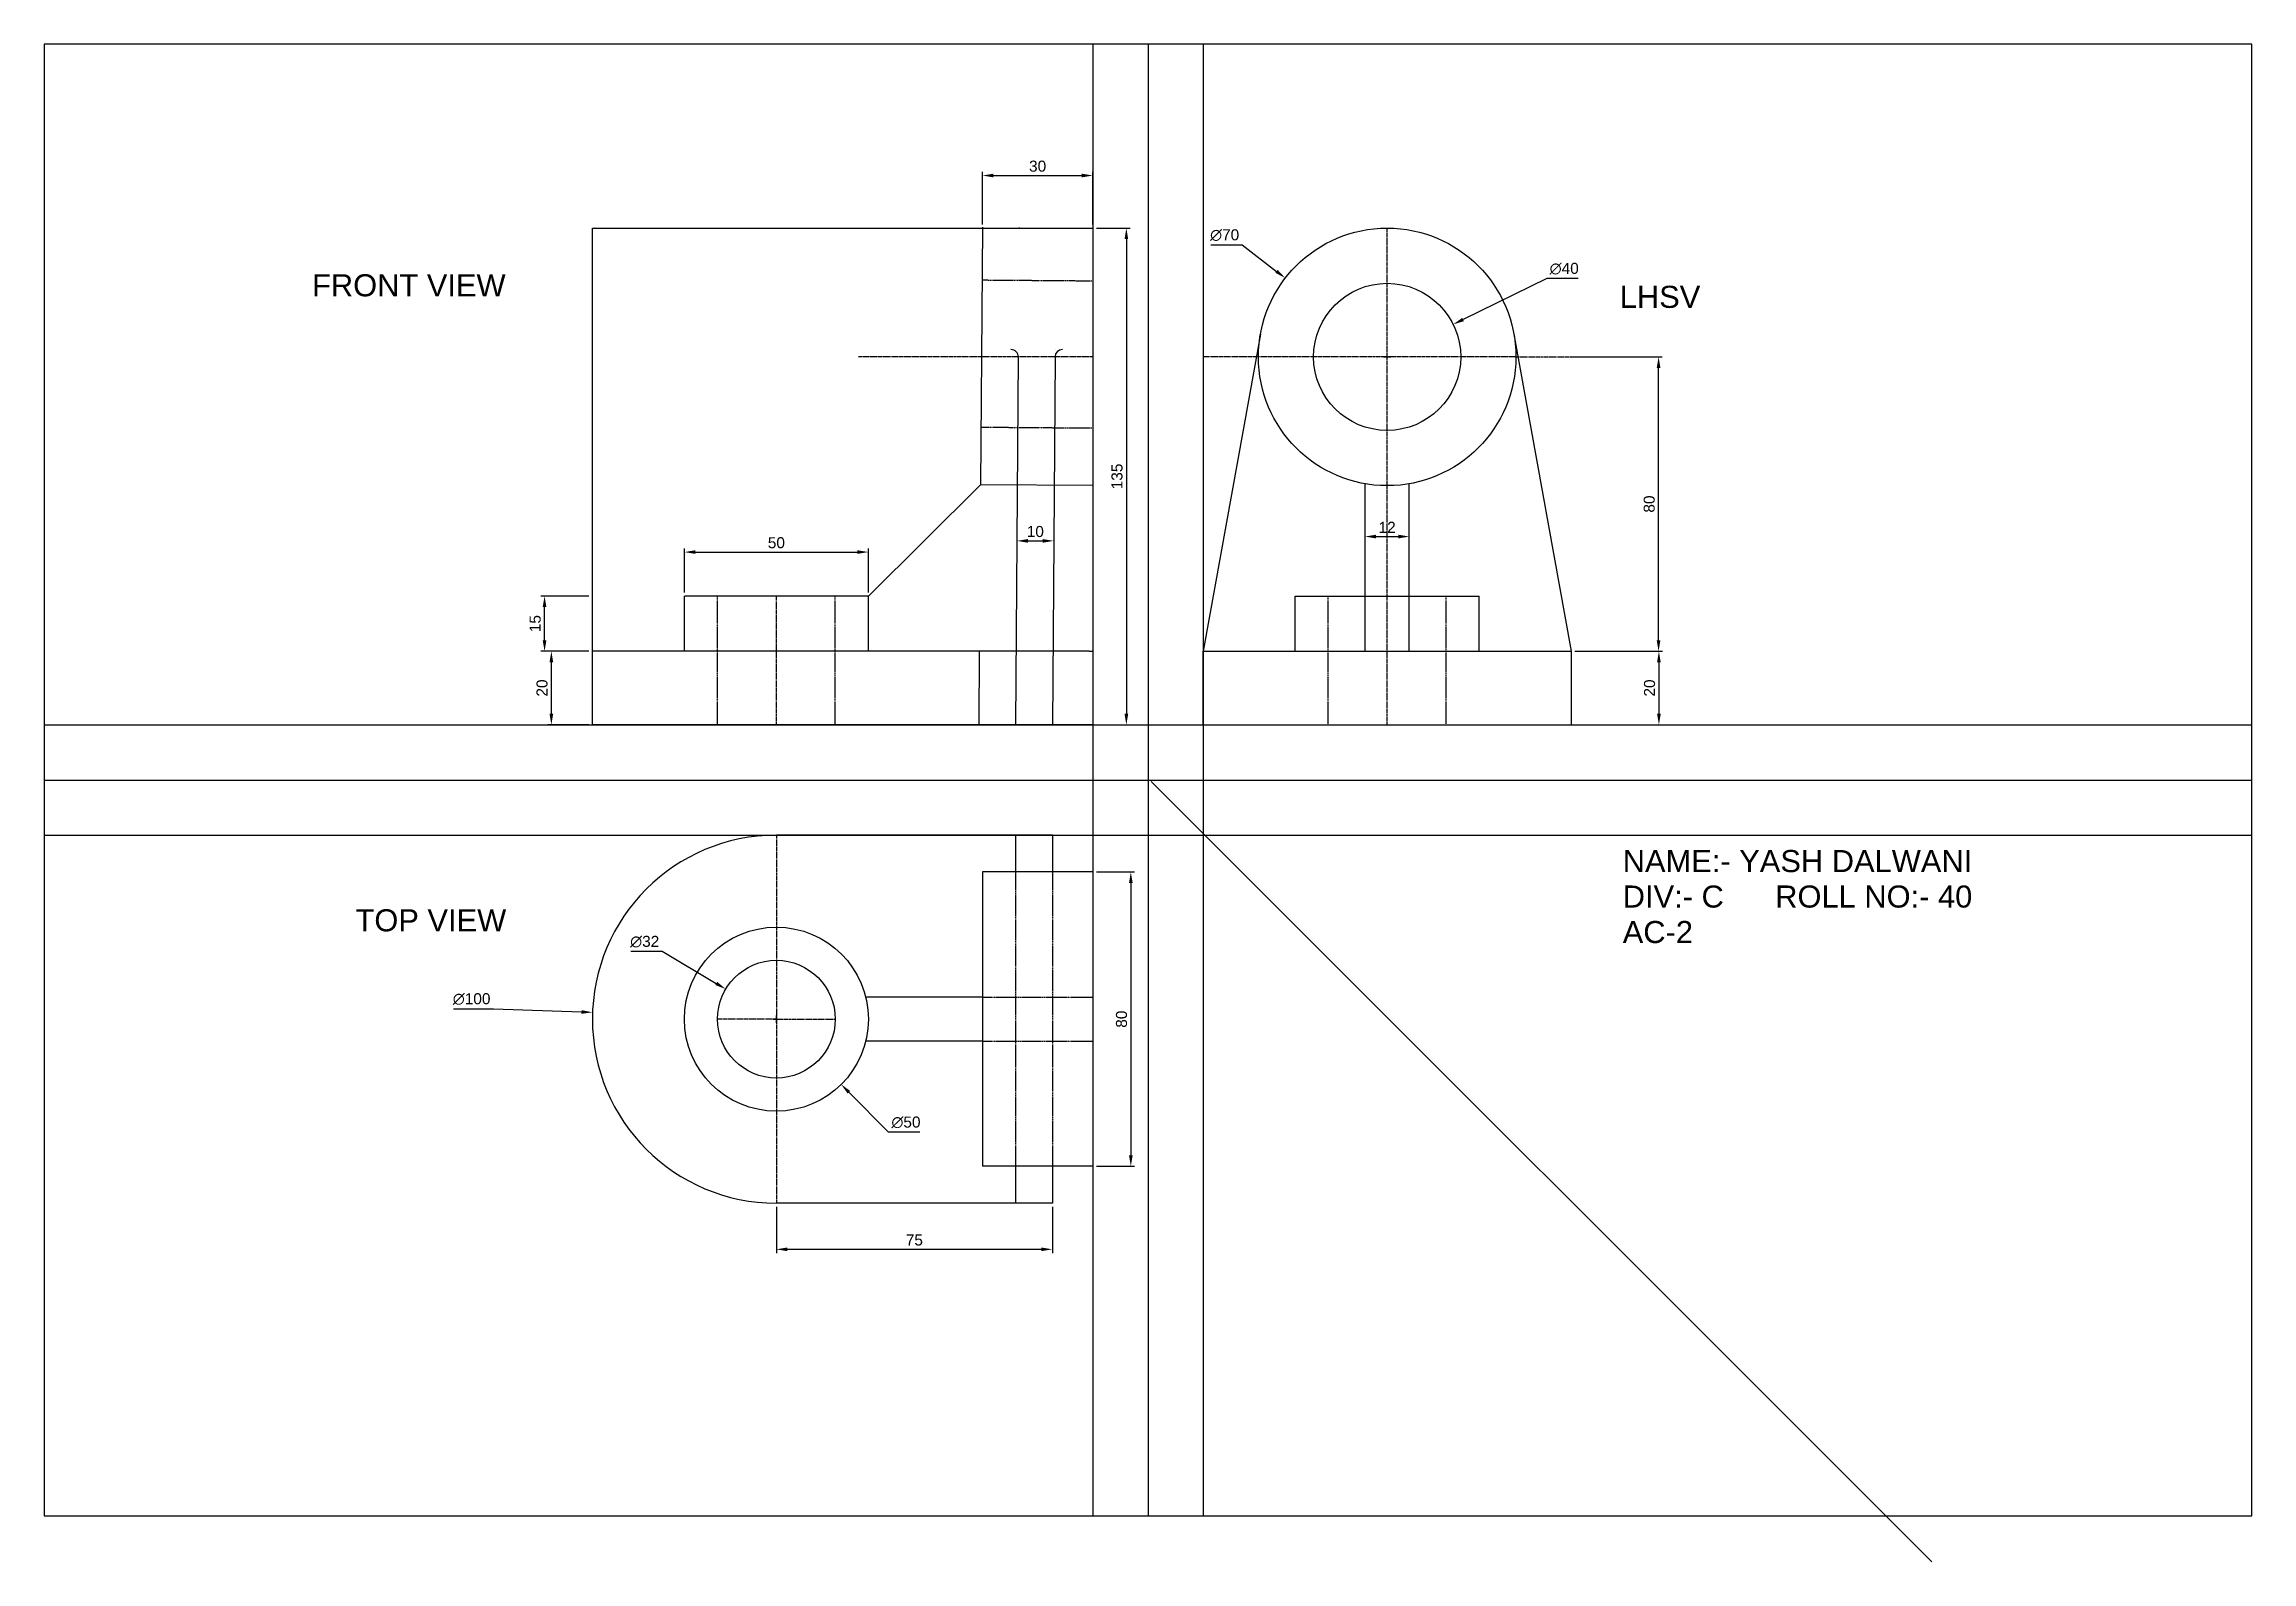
# Model space of a CAD drawing. Header units: millimetres. Extents: x 0 to 600, y -12 to 400.
import ezdxf

# ---------------------------------------------------------------- set-up
doc = ezdxf.new("R2010")
doc.units = ezdxf.units.MM
doc.header["$MEASUREMENT"] = 0
doc.linetypes.add('CENTER2', pattern=[1.125, 0.75, -0.125, 0.125, -0.125])
doc.linetypes.add('HIDDEN2', pattern=[0.1875, 0.125, -0.0625])
for name, color, linetype in [('Centre Line', 150, 'CENTER2'), ('Construction', 253, 'Continuous'), ('Dimension', 3, 'Continuous'), ('Hidden', 240, 'HIDDEN2')]:
    doc.layers.add(name, color=color, linetype=linetype)
doc.styles.get("Standard").update_dxf_attribs({"font": 'arial.ttf'})
doc.dimstyles.get("Standard").update_dxf_attribs({"dimtxt": 3, "dimasz": 3, "dimexe": 1, "dimexo": 1, "dimgap": 1, "dimtad": 1, "dimtoh": 1, "dimdec": 0, "dimdsep": 46, "dimtxsty": 'Standard', "dimcen": 1, "dimadec": 0, "dimazin": 0, "dimtfac": 1, "dimtdec": 0, "dimtofl": 0, "dimtmove": 0, "dimatfit": 3, "dimfxl": 1, "dimtolj": 1, "dimtzin": 0, "dimarcsym": 0})

# ---------------------------------------------------------------- blocks, each defined once
blk = doc.blocks.new('*D20')
at = {"layer": 'Defpoints', "color": 0, "transparency": 16777216}
for p in [(224, 261.95), (174, 250), (224, 250)]:
    blk.add_point(p, dxfattribs=at)
at = {"layer": 'Dimension', "color": 0, "lineweight": -2, "transparency": 16777216}
for p, q in [((174, 251), (174, 262.95)), ((177, 261.95), (221, 261.95)), ((224, 251), (224, 262.95))]:
    blk.add_line(p, q, dxfattribs=at)
at = {"layer": 'Dimension', "color": 0, "transparency": 16777216}
for points in [[(177, 262.45), (177, 261.45), (174, 261.95)], [(221, 262.45), (221, 261.45), (224, 261.95)]]:
    blk.add_solid(points, dxfattribs=at)
at = {"layer": 'Dimension', "color": 0, "transparency": 16777216, "insert": (199, 264.48), "char_height": 3, "attachment_point": 5}
blk.add_mtext('\\A1;50', dxfattribs=at)
blk = doc.blocks.new('*D21')
at = {"layer": 'Defpoints', "color": 0, "transparency": 16777216}
for p in [(137.85, 235), (149, 235), (149, 215)]:
    blk.add_point(p, dxfattribs=at)
at = {"layer": 'Dimension', "color": 0, "lineweight": -2, "transparency": 16777216}
for p, q in [((148, 235), (136.85, 235)), ((137.85, 218), (137.85, 232)), ((148, 215), (136.85, 215))]:
    blk.add_line(p, q, dxfattribs=at)
at = {"layer": 'Dimension', "color": 0, "transparency": 16777216}
for points in [[(137.35, 232), (138.35, 232), (137.85, 235)], [(137.35, 218), (138.35, 218), (137.85, 215)]]:
    blk.add_solid(points, dxfattribs=at)
at = {"layer": 'Dimension', "color": 0, "transparency": 16777216, "insert": (135.32, 225), "char_height": 3, "attachment_point": 5, "rotation": 90}
blk.add_mtext('\\A1;20', dxfattribs=at)
blk = doc.blocks.new('*D22')
at = {"layer": 'Defpoints', "color": 0, "transparency": 16777216}
for p in [(136, 250), (149, 250), (149, 235)]:
    blk.add_point(p, dxfattribs=at)
at = {"layer": 'Dimension', "color": 0, "lineweight": -2, "transparency": 16777216}
for p, q in [((148, 250), (135, 250)), ((136, 238), (136, 247)), ((148, 235), (135, 235))]:
    blk.add_line(p, q, dxfattribs=at)
at = {"layer": 'Dimension', "color": 0, "transparency": 16777216}
for points in [[(135.5, 247), (136.5, 247), (136, 250)], [(135.5, 238), (136.5, 238), (136, 235)]]:
    blk.add_solid(points, dxfattribs=at)
at = {"layer": 'Dimension', "color": 0, "transparency": 16777216, "insert": (133.46, 242.5), "char_height": 3, "attachment_point": 5, "rotation": 90}
blk.add_mtext('\\A1;15', dxfattribs=at)
blk = doc.blocks.new('*D23')
at = {"layer": 'Defpoints', "color": 0, "transparency": 16777216}
for p in [(264.37, 265.07), (274.37, 264.99), (274.37, 264.99)]:
    blk.add_point(p, dxfattribs=at)
at = {"layer": 'Dimension', "color": 0, "lineweight": -2, "transparency": 16777216}
for p, q in [((264.37, 264.07), (264.37, 263.99)), ((267.37, 264.99), (271.37, 264.99))]:
    blk.add_line(p, q, dxfattribs=at)
at = {"layer": 'Dimension', "color": 0, "transparency": 16777216}
for points in [[(267.37, 265.49), (267.37, 264.49), (264.37, 264.99)], [(271.37, 265.49), (271.37, 264.49), (274.37, 264.99)]]:
    blk.add_solid(points, dxfattribs=at)
at = {"layer": 'Dimension', "color": 0, "transparency": 16777216, "insert": (269.37, 267.52), "char_height": 3, "attachment_point": 5}
blk.add_mtext('\\A1;10', dxfattribs=at)
blk = doc.blocks.new('*D24')
at = {"layer": 'Defpoints', "color": 0, "transparency": 16777216}
for p in [(285, 364.29), (255, 350), (285, 350)]:
    blk.add_point(p, dxfattribs=at)
at = {"layer": 'Dimension', "color": 0, "lineweight": -2, "transparency": 16777216}
for p, q in [((255, 351), (255, 365.29)), ((258, 364.29), (282, 364.29)), ((285, 351), (285, 365.29))]:
    blk.add_line(p, q, dxfattribs=at)
at = {"layer": 'Dimension', "color": 0, "transparency": 16777216}
for points in [[(258, 364.79), (258, 363.79), (255, 364.29)], [(282, 364.79), (282, 363.79), (285, 364.29)]]:
    blk.add_solid(points, dxfattribs=at)
at = {"layer": 'Dimension', "color": 0, "transparency": 16777216, "insert": (270, 366.82), "char_height": 3, "attachment_point": 5}
blk.add_mtext('\\A1;30', dxfattribs=at)
blk = doc.blocks.new('*D25')
at = {"layer": 'Defpoints', "color": 0, "transparency": 16777216}
for p in [(382.94, 323.83), (347.06, 306.17)]:
    blk.add_point(p, dxfattribs=at)
at = {"layer": 'Dimension', "color": 0, "lineweight": -2, "transparency": 16777216}
for p, q in [((408.35, 336.34), (385.63, 325.16)), ((416.9, 336.34), (408.35, 336.34)), ((364, 315), (366, 315)), ((365, 314), (365, 316))]:
    blk.add_line(p, q, dxfattribs=at)
at = {"layer": 'Dimension', "color": 0, "transparency": 16777216}
blk.add_solid([(385.41, 325.61), (385.86, 324.71), (382.94, 323.83)], dxfattribs=at)
at = {"layer": 'Dimension', "color": 0, "transparency": 16777216, "insert": (413.12, 338.96), "char_height": 3, "attachment_point": 5}
blk.add_mtext('\\A1;∅40', dxfattribs=at)
blk = doc.blocks.new('*D26')
at = {"layer": 'Defpoints', "color": 0, "transparency": 16777216}
for p in [(337.31, 336.41), (392.69, 293.59)]:
    blk.add_point(p, dxfattribs=at)
at = {"layer": 'Dimension', "color": 0, "lineweight": -2, "transparency": 16777216}
for p, q in [((317.05, 345.46), (325.61, 345.46)), ((325.61, 345.46), (334.94, 338.24)), ((364, 315), (366, 315)), ((365, 314), (365, 316))]:
    blk.add_line(p, q, dxfattribs=at)
at = {"layer": 'Dimension', "color": 0, "transparency": 16777216}
blk.add_solid([(335.24, 338.64), (334.63, 337.85), (337.31, 336.41)], dxfattribs=at)
at = {"layer": 'Dimension', "color": 0, "transparency": 16777216, "insert": (320.83, 348.08), "char_height": 3, "attachment_point": 5}
blk.add_mtext('\\A1;∅70', dxfattribs=at)
blk = doc.blocks.new('*D27')
at = {"layer": 'Defpoints', "color": 0, "transparency": 16777216}
for p in [(415, 315), (438.76, 315), (415, 235)]:
    blk.add_point(p, dxfattribs=at)
at = {"layer": 'Dimension', "color": 0, "lineweight": -2, "transparency": 16777216}
for p, q in [((416, 315), (439.76, 315)), ((438.76, 238), (438.76, 312)), ((416, 235), (439.76, 235))]:
    blk.add_line(p, q, dxfattribs=at)
at = {"layer": 'Dimension', "color": 0, "transparency": 16777216}
for points in [[(438.26, 312), (439.26, 312), (438.76, 315)], [(438.26, 238), (439.26, 238), (438.76, 235)]]:
    blk.add_solid(points, dxfattribs=at)
at = {"layer": 'Dimension', "color": 0, "transparency": 16777216, "insert": (436.23, 275), "char_height": 3, "attachment_point": 5, "rotation": 90}
blk.add_mtext('\\A1;80', dxfattribs=at)
blk = doc.blocks.new('*D29')
at = {"layer": 'Defpoints', "color": 0, "transparency": 16777216}
for p in [(285, 175), (285, 95), (295.34, 95)]:
    blk.add_point(p, dxfattribs=at)
at = {"layer": 'Dimension', "color": 0, "lineweight": -2, "transparency": 16777216}
for p, q in [((286, 175), (296.34, 175)), ((295.34, 172), (295.34, 98)), ((286, 95), (296.34, 95))]:
    blk.add_line(p, q, dxfattribs=at)
at = {"layer": 'Dimension', "color": 0, "transparency": 16777216}
for points in [[(294.84, 172), (295.84, 172), (295.34, 175)], [(294.84, 98), (295.84, 98), (295.34, 95)]]:
    blk.add_solid(points, dxfattribs=at)
at = {"layer": 'Dimension', "color": 0, "transparency": 16777216, "insert": (292.81, 135), "char_height": 3, "attachment_point": 5, "rotation": 90}
blk.add_mtext('\\A1;80', dxfattribs=at)
blk = doc.blocks.new('*D30')
at = {"layer": 'Defpoints', "color": 0, "transparency": 16777216}
for p in [(199, 85), (274, 85), (199, 72.44)]:
    blk.add_point(p, dxfattribs=at)
at = {"layer": 'Dimension', "color": 0, "lineweight": -2, "transparency": 16777216}
for p, q in [((199, 84), (199, 71.44)), ((274, 84), (274, 71.44)), ((271, 72.44), (202, 72.44))]:
    blk.add_line(p, q, dxfattribs=at)
at = {"layer": 'Dimension', "color": 0, "transparency": 16777216}
for points in [[(202, 72.94), (202, 71.94), (199, 72.44)], [(271, 72.94), (271, 71.94), (274, 72.44)]]:
    blk.add_solid(points, dxfattribs=at)
at = {"layer": 'Dimension', "color": 0, "transparency": 16777216, "insert": (236.5, 74.96), "char_height": 3, "attachment_point": 5}
blk.add_mtext('\\A1;75', dxfattribs=at)
blk = doc.blocks.new('*D31')
at = {"layer": 'Defpoints', "color": 0, "transparency": 16777216}
for p in [(149.03, 136.85), (248.97, 133.15)]:
    blk.add_point(p, dxfattribs=at)
at = {"layer": 'Dimension', "color": 0, "lineweight": -2, "transparency": 16777216}
for p, q in [((111.23, 137.84), (122.12, 137.84)), ((122.12, 137.84), (146.04, 136.96)), ((198, 135), (200, 135)), ((199, 134), (199, 136))]:
    blk.add_line(p, q, dxfattribs=at)
at = {"layer": 'Dimension', "color": 0, "transparency": 16777216}
blk.add_solid([(146.05, 137.46), (146.02, 136.46), (149.03, 136.85)], dxfattribs=at)
at = {"layer": 'Dimension', "color": 0, "transparency": 16777216, "insert": (116.18, 140.46), "char_height": 3, "attachment_point": 5}
blk.add_mtext('\\A1;∅100', dxfattribs=at)
blk = doc.blocks.new('*D32')
at = {"layer": 'Defpoints', "color": 0, "transparency": 16777216}
for p in [(185.25, 143.17), (212.75, 126.83)]:
    blk.add_point(p, dxfattribs=at)
at = {"layer": 'Dimension', "color": 0, "lineweight": -2, "transparency": 16777216}
for p, q in [((159.45, 153.44), (167.98, 153.44)), ((167.98, 153.44), (182.67, 144.71)), ((198, 135), (200, 135)), ((199, 134), (199, 136))]:
    blk.add_line(p, q, dxfattribs=at)
at = {"layer": 'Dimension', "color": 0, "transparency": 16777216}
blk.add_solid([(182.92, 145.14), (182.41, 144.28), (185.25, 143.17)], dxfattribs=at)
at = {"layer": 'Dimension', "color": 0, "transparency": 16777216, "insert": (163.22, 156.05), "char_height": 3, "attachment_point": 5}
blk.add_mtext('\\A1;∅32', dxfattribs=at)
blk = doc.blocks.new('*D33')
at = {"layer": 'Defpoints', "color": 0, "transparency": 16777216}
for p in [(181.39, 152.74), (216.61, 117.26)]:
    blk.add_point(p, dxfattribs=at)
at = {"layer": 'Dimension', "color": 0, "lineweight": -2, "transparency": 16777216}
for p, q in [((198, 135), (200, 135)), ((199, 134), (199, 136)), ((229.45, 104.32), (218.73, 115.13)), ((238, 104.32), (229.45, 104.32))]:
    blk.add_line(p, q, dxfattribs=at)
at = {"layer": 'Dimension', "color": 0, "transparency": 16777216}
blk.add_solid([(219.08, 115.48), (218.37, 114.78), (216.61, 117.26)], dxfattribs=at)
at = {"layer": 'Dimension', "color": 0, "transparency": 16777216, "insert": (234.22, 106.94), "char_height": 3, "attachment_point": 5}
blk.add_mtext('\\A1;∅50', dxfattribs=at)
blk = doc.blocks.new('*D34')
at = {"layer": 'Defpoints', "color": 0, "transparency": 16777216}
for p in [(285, 350), (284, 215), (294.12, 215)]:
    blk.add_point(p, dxfattribs=at)
at = {"layer": 'Dimension', "color": 0, "lineweight": -2, "transparency": 16777216}
for p, q in [((286, 350), (295.12, 350)), ((294.12, 347), (294.12, 218)), ((285, 215), (295.12, 215))]:
    blk.add_line(p, q, dxfattribs=at)
at = {"layer": 'Dimension', "color": 0, "transparency": 16777216}
for points in [[(293.62, 347), (294.62, 347), (294.12, 350)], [(293.62, 218), (294.62, 218), (294.12, 215)]]:
    blk.add_solid(points, dxfattribs=at)
at = {"layer": 'Dimension', "color": 0, "transparency": 16777216, "insert": (291.59, 282.5), "char_height": 3, "attachment_point": 5, "rotation": 90}
blk.add_mtext('\\A1;135', dxfattribs=at)
blk = doc.blocks.new('*D35')
at = {"layer": 'Defpoints', "color": 0, "transparency": 16777216}
for p in [(371, 266.17), (359, 257.76), (371, 257.76)]:
    blk.add_point(p, dxfattribs=at)
at = {"layer": 'Dimension', "color": 0, "lineweight": -2, "transparency": 16777216}
for p, q in [((359, 258.76), (359, 267.17)), ((362, 266.17), (368, 266.17)), ((371, 258.76), (371, 267.17))]:
    blk.add_line(p, q, dxfattribs=at)
at = {"layer": 'Dimension', "color": 0, "transparency": 16777216}
for points in [[(362, 266.67), (362, 265.67), (359, 266.17)], [(368, 266.67), (368, 265.67), (371, 266.17)]]:
    blk.add_solid(points, dxfattribs=at)
at = {"layer": 'Dimension', "color": 0, "transparency": 16777216, "insert": (365, 268.68), "char_height": 3, "attachment_point": 5}
blk.add_mtext('\\A1;12', dxfattribs=at)
blk = doc.blocks.new('*D38')
at = {"layer": 'Defpoints', "color": 0, "transparency": 16777216}
for p in [(415, 235), (415, 215), (438.85, 215)]:
    blk.add_point(p, dxfattribs=at)
at = {"layer": 'Dimension', "color": 0, "lineweight": -2, "transparency": 16777216}
for p, q in [((416, 235), (439.85, 235)), ((438.85, 232), (438.85, 218)), ((416, 215), (439.85, 215))]:
    blk.add_line(p, q, dxfattribs=at)
at = {"layer": 'Dimension', "color": 0, "transparency": 16777216}
for points in [[(438.35, 232), (439.35, 232), (438.85, 235)], [(438.35, 218), (439.35, 218), (438.85, 215)]]:
    blk.add_solid(points, dxfattribs=at)
at = {"layer": 'Dimension', "color": 0, "transparency": 16777216, "insert": (436.32, 225), "char_height": 3, "attachment_point": 5, "rotation": 90}
blk.add_mtext('\\A1;20', dxfattribs=at)

msp = doc.modelspace()

# ---------------------------------------------------------------- linework, layer by layer
for p, q in [((300, 400), (300, 0)), ((149, 215), (149, 350)), ((149, 350), (285, 350)), ((255, 350.22), (254.48, 280.23)), ((265, 350.15), (265, 350)), ((275, 350.07), (275, 350)), ((285, 350), (285, 280)), ((330.56, 321.21), (315, 235)), ((399.44, 321.21), (415, 235)), ((264.74, 314.99), (264, 215.15)), ((274.74, 315.01), (274, 215.07)), ((274.74, 317), (274.74, 317)), ((274.74, 317), (274.74, 317)), ((274.74, 317), (274.74, 317)), ((224, 250), (254.48, 280.23)), ((285, 280), (254.48, 280.23)), ((359, 235), (359, 280.52)), ((371, 235), (371, 280.52)), ((174, 235), (174, 250)), ((224, 250), (174, 250)), ((224, 235), (224, 250)), ((340, 250), (390, 250)), ((340, 235), (340, 250)), ((390, 235), (390, 250)), ((284, 235), (149, 235)), ((254.15, 235), (254, 215.22)), ((284, 235), (285, 235)), ((285, 235), (285, 215)), ((315, 215), (315, 235)), ((315, 235), (415, 235)), ((415, 235), (415, 215)), ((284, 215), (149, 215)), ((284, 215), (285, 215)), ((315, 215), (415, 215)), ((0, 200), (600, 200)), ((300.88, 199.63), (513.02, -12.5)), ((274, 185), (199, 185)), ((264, 185), (264, 175)), ((274, 185), (274, 175)), ((285, 185), (285, 185)), ((255, 175), (255, 95)), ((285, 175), (255, 175)), ((285, 175), (285, 95)), ((255, 141), (223.27, 141)), ((255, 129), (223.27, 129)), ((285, 95), (255, 95)), ((264, 95), (264, 85)), ((274, 95), (274, 85)), ((274, 85), (199, 85))]:
    msp.add_line(p, q)
msp.add_lwpolyline([(0, 0), (600, 0), (600, 400), (0, 400)], close=True)
for centre, radius in [((365, 315), 35), ((365, 315), 20), ((199, 135), 25), ((199, 135), 16)]:
    msp.add_circle(centre, radius)
for centre, radius, start, end in [((262.74, 315), 2, 359.57559, 90), ((276.74, 315), 2, 90, 179.57559), ((199, 135), 50, 90, 270)]:
    msp.add_arc(centre, radius, start, end)
at = {"layer": 'Centre Line'}
for p, q in [((365, 215), (365, 350)), ((285, 315), (221.32, 315)), ((400, 315), (315, 315)), ((400, 315), (421.46, 315)), ((199, 215), (199, 250)), ((199, 185), (199, 85)), ((199, 135), (183, 135)), ((199, 135), (215, 135))]:
    msp.add_line(p, q, dxfattribs=at)
at = {"layer": 'Construction'}
for p, q in [((285, 400), (285, 0)), ((315, 400), (315, 0)), ((0, 215), (600, 215)), ((285, 215), (284, 215)), ((0, 185), (600, 185))]:
    msp.add_line(p, q, dxfattribs=at)
at = {"layer": 'Hidden'}
for p, q in [((285, 335.59), (254.89, 335.82)), ((285, 295.59), (254.6, 295.82)), ((365, 295), (364.7, 295)), ((183, 215), (183, 250)), ((215, 215), (215, 250)), ((349, 215), (349, 250)), ((381, 215), (381, 250)), ((264, 175), (264, 95)), ((274, 175), (274, 95)), ((255, 141), (285, 141)), ((255, 129), (285, 129))]:
    msp.add_line(p, q, dxfattribs=at)

# ---------------------------------------------------------------- texts
for s, p in [('FRONT VIEW', (72.81, 331.46)), ('LHSV', (428.21, 328.32)), ('NAME:- YASH DALWANI', (429.02, 174.97)), ('DIV:- C      ROLL NO:- 40', (429.02, 165.33)), ('TOP VIEW', (84.62, 158.87)), ('AC-2', (429.02, 155.69))]:
    msp.add_text(s, height=6).set_placement(p)

# ---------------------------------------------------------------- dimensions: what is measured, and where the dimension line sits
at = {"layer": 'Dimension'}
for base, p1, p2, picture, middle in [((285, 364.29), (255, 350), (285, 350), '*D24', (270, 366.82)), ((371, 266.17), (359, 257.76), (371, 257.76), '*D35', (365, 268.68)), ((224, 261.95), (174, 250), (224, 250), '*D20', (199, 264.48)), ((274.37, 264.99), (264.37, 265.07), (274.37, 264.99), '*D23', (269.37, 267.52)), ((199, 72.44), (274, 85), (199, 85), '*D30', (236.5, 74.96))]:
    dim = msp.add_linear_dim(base=base, p1=p1, p2=p2, dimstyle='Standard', dxfattribs=at)
    dim.commit()
    dim.dimension.update_dxf_attribs({"geometry": picture, "text_midpoint": middle})
for base, p1, p2, picture, middle in [((294.12, 215), (285, 350), (284, 215), '*D34', (291.59, 282.5)), ((438.76, 315), (415, 235), (415, 315), '*D27', (436.23, 275)), ((136, 250), (149, 235), (149, 250), '*D22', (133.46, 242.5)), ((137.85, 235), (149, 215), (149, 235), '*D21', (135.32, 225)), ((438.85, 215), (415, 235), (415, 215), '*D38', (436.32, 225)), ((295.34, 95), (285, 175), (285, 95), '*D29', (292.81, 135))]:
    dim = msp.add_linear_dim(base=base, p1=p1, p2=p2, angle=90, dimstyle='Standard', dxfattribs=at)
    dim.commit()
    dim.dimension.update_dxf_attribs({"geometry": picture, "text_midpoint": middle})
for p1, p2, picture, middle in [((392.69, 293.59), (337.31, 336.41), '*D26', (320.83, 345.46)), ((347.06, 306.17), (382.94, 323.83), '*D25', (413.12, 336.34)), ((212.75, 126.83), (185.25, 143.17), '*D32', (163.22, 153.44)), ((181.39, 152.74), (216.61, 117.26), '*D33', (234.22, 104.32)), ((248.97, 133.15), (149.03, 136.85), '*D31', (122.12, 137.84))]:
    dim = msp.add_diameter_dim_2p(p1=p1, p2=p2, dimstyle='Standard', dxfattribs=at)
    dim.commit()
    dim.dimension.update_dxf_attribs({"geometry": picture, "text_midpoint": middle, "dimtype": 163})

doc.saveas('drawing.dxf')
